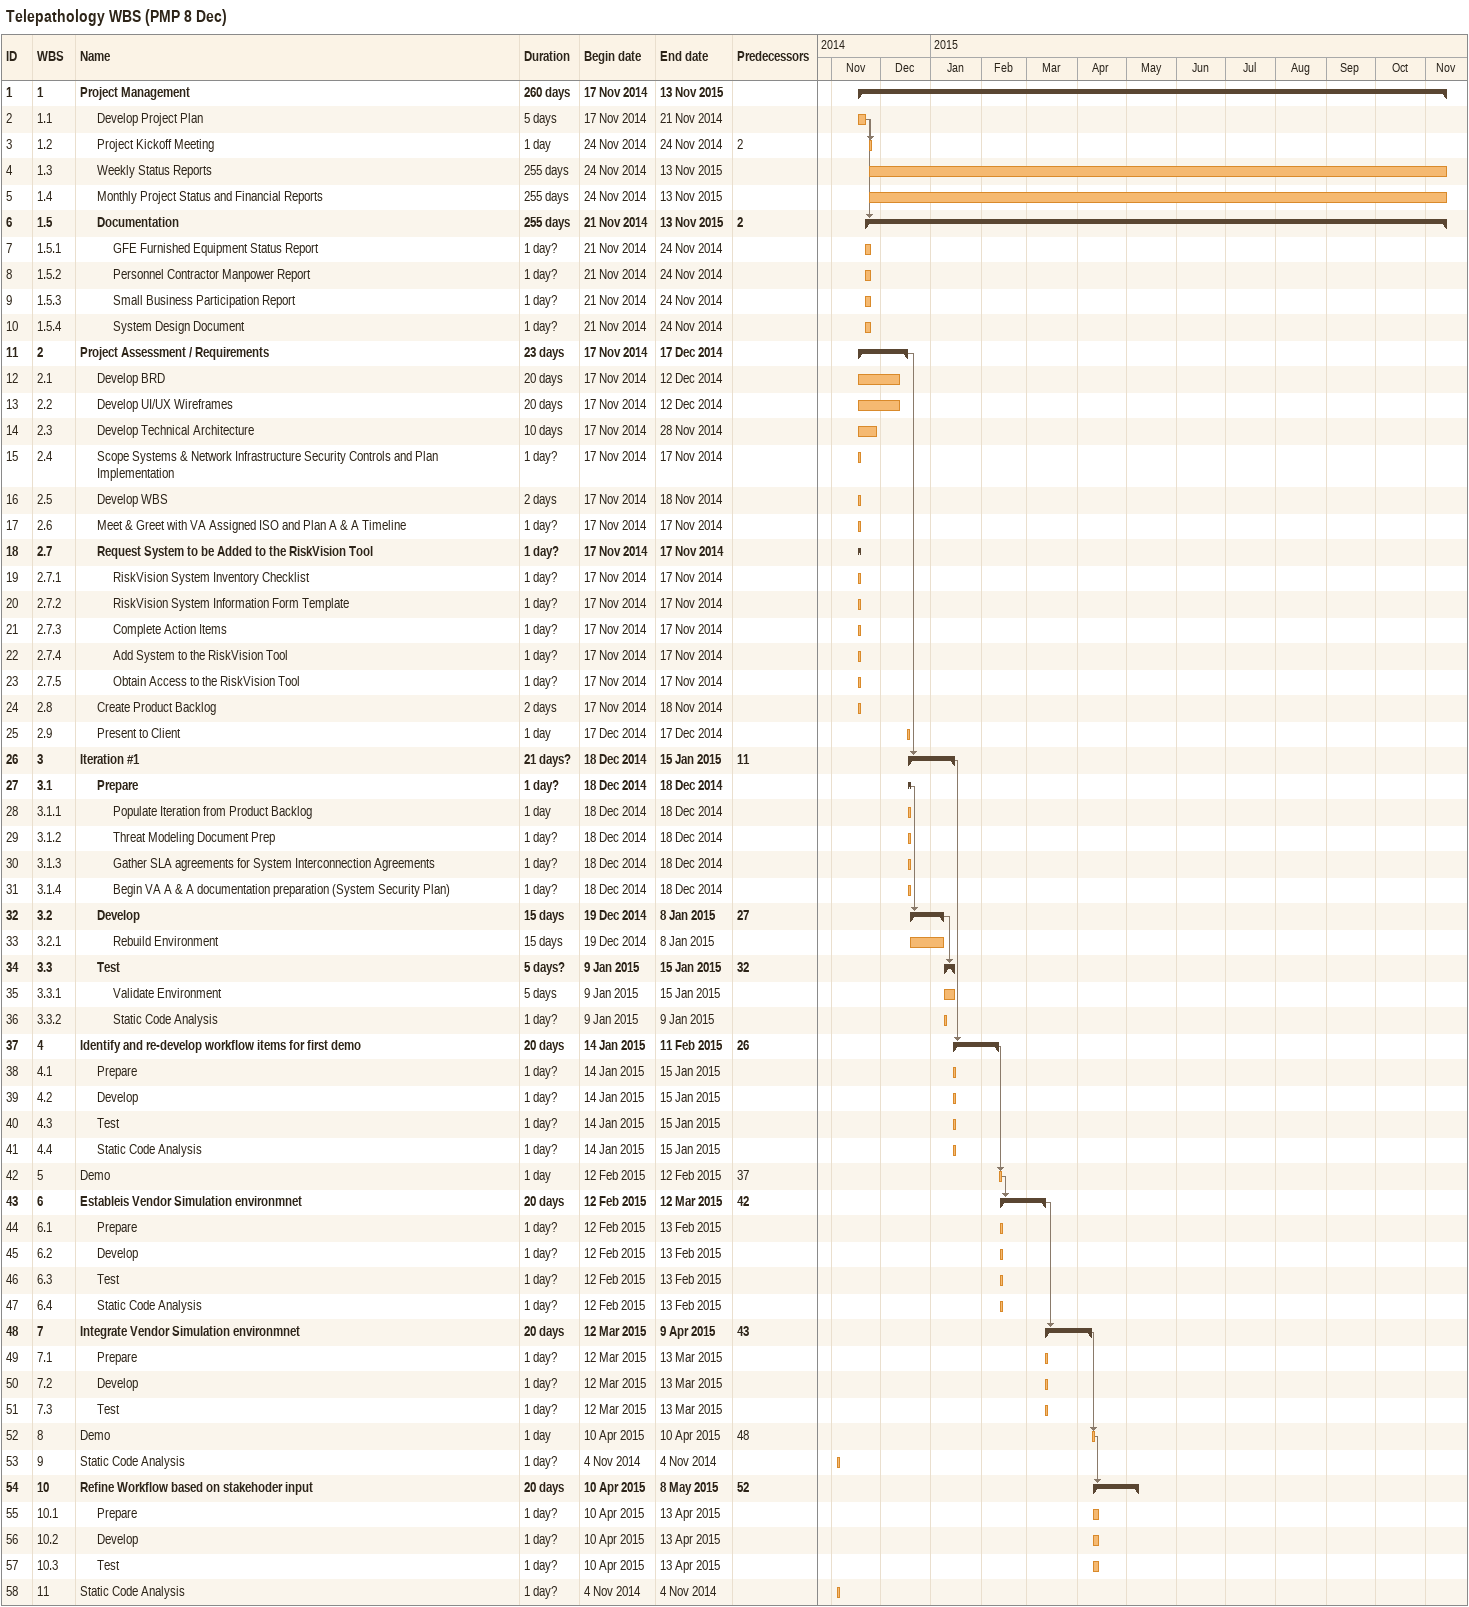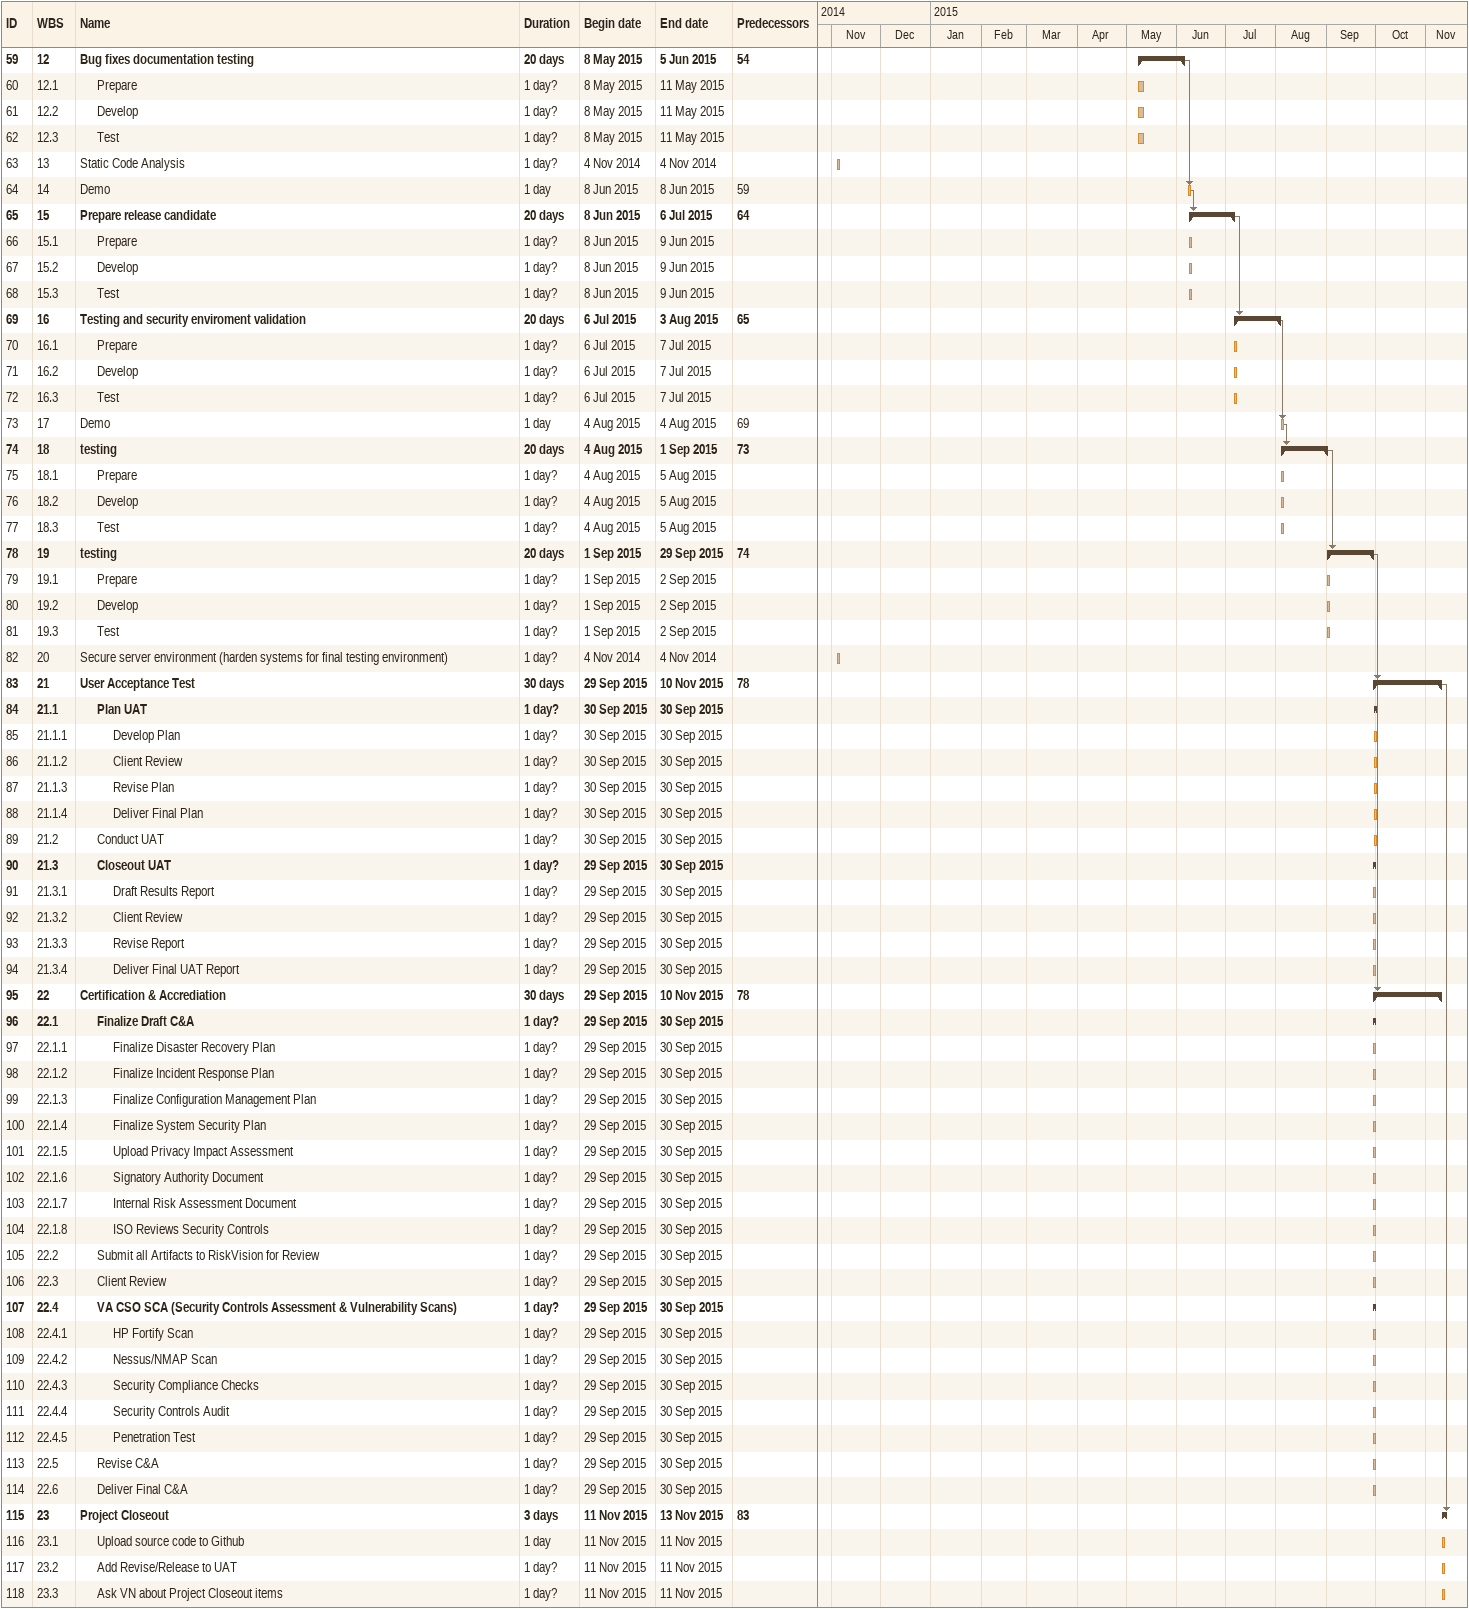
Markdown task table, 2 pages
Telepathology WBS (PMP 8 Dec)

| ID | WBS | Task | Duration | Start | Finish | Predecessors |
|---|---|---|---|---|---|---|
| 1 | 1 | **Project Management** | 260d | 2014-11-17 | 2015-11-13 |  |
| 2 | 1.1 | Develop Project Plan | 5d | 2014-11-17 | 2014-11-21 |  |
| 3 | 1.2 | Project Kickoff Meeting | 1d | 2014-11-24 | 2014-11-24 | 2 |
| 4 | 1.3 | Weekly Status Reports | 255d | 2014-11-24 | 2015-11-13 |  |
| 5 | 1.4 | Monthly Project Status and Financial Reports | 255d | 2014-11-24 | 2015-11-13 |  |
| 6 | 1.5 | **Documentation** | 255d | 2014-11-21 | 2015-11-13 | 2 |
| 7 | 1.5.1 | GFE Furnished Equipment Status Report | 1d? | 2014-11-21 | 2014-11-24 |  |
| 8 | 1.5.2 | Personnel Contractor Manpower Report | 1d? | 2014-11-21 | 2014-11-24 |  |
| 9 | 1.5.3 | Small Business Participation Report | 1d? | 2014-11-21 | 2014-11-24 |  |
| 10 | 1.5.4 | System Design Document | 1d? | 2014-11-21 | 2014-11-24 |  |
| 11 | 2 | **Project Assessment / Requirements** | 23d | 2014-11-17 | 2014-12-17 |  |
| 12 | 2.1 | Develop BRD | 20d | 2014-11-17 | 2014-12-12 |  |
| 13 | 2.2 | Develop UI/UX Wireframes | 20d | 2014-11-17 | 2014-12-12 |  |
| 14 | 2.3 | Develop Technical Architecture | 10d | 2014-11-17 | 2014-11-28 |  |
| 15 | 2.4 | Scope Systems & Network Infrastructure Security Controls and Plan Implementation | 1d? | 2014-11-17 | 2014-11-17 |  |
| 16 | 2.5 | Develop WBS | 2d | 2014-11-17 | 2014-11-18 |  |
| 17 | 2.6 | Meet & Greet with VA Assigned ISO and Plan A & A Timeline | 1d? | 2014-11-17 | 2014-11-17 |  |
| 18 | 2.7 | **Request System to be Added to the RiskVision Tool** | 1d? | 2014-11-17 | 2014-11-17 |  |
| 19 | 2.7.1 | RiskVision System Inventory Checklist | 1d? | 2014-11-17 | 2014-11-17 |  |
| 20 | 2.7.2 | RiskVision System Information Form Template | 1d? | 2014-11-17 | 2014-11-17 |  |
| 21 | 2.7.3 | Complete Action Items | 1d? | 2014-11-17 | 2014-11-17 |  |
| 22 | 2.7.4 | Add System to the RiskVision Tool | 1d? | 2014-11-17 | 2014-11-17 |  |
| 23 | 2.7.5 | Obtain Access to the RiskVision Tool | 1d? | 2014-11-17 | 2014-11-17 |  |
| 24 | 2.8 | Create Product Backlog | 2d | 2014-11-17 | 2014-11-18 |  |
| 25 | 2.9 | Present to Client | 1d | 2014-12-17 | 2014-12-17 |  |
| 26 | 3 | **Iteration #1** | 21d? | 2014-12-18 | 2015-01-15 | 11 |
| 27 | 3.1 | **Prepare** | 1d? | 2014-12-18 | 2014-12-18 |  |
| 28 | 3.1.1 | Populate Iteration from Product Backlog | 1d | 2014-12-18 | 2014-12-18 |  |
| 29 | 3.1.2 | Threat Modeling Document Prep | 1d? | 2014-12-18 | 2014-12-18 |  |
| 30 | 3.1.3 | Gather SLA agreements for System Interconnection Agreements | 1d? | 2014-12-18 | 2014-12-18 |  |
| 31 | 3.1.4 | Begin VA A & A documentation preparation (System Security Plan) | 1d? | 2014-12-18 | 2014-12-18 |  |
| 32 | 3.2 | **Develop** | 15d | 2014-12-19 | 2015-01-08 | 27 |
| 33 | 3.2.1 | Rebuild Environment | 15d | 2014-12-19 | 2015-01-08 |  |
| 34 | 3.3 | **Test** | 5d? | 2015-01-09 | 2015-01-15 | 32 |
| 35 | 3.3.1 | Validate Environment | 5d | 2015-01-09 | 2015-01-15 |  |
| 36 | 3.3.2 | Static Code Analysis | 1d? | 2015-01-09 | 2015-01-09 |  |
| 37 | 4 | **Identify and re-develop workflow items for first demo** | 20d | 2015-01-14 | 2015-02-11 | 26 |
| 38 | 4.1 | Prepare | 1d? | 2015-01-14 | 2015-01-15 |  |
| 39 | 4.2 | Develop | 1d? | 2015-01-14 | 2015-01-15 |  |
| 40 | 4.3 | Test | 1d? | 2015-01-14 | 2015-01-15 |  |
| 41 | 4.4 | Static Code Analysis | 1d? | 2015-01-14 | 2015-01-15 |  |
| 42 | 5 | Demo | 1d | 2015-02-12 | 2015-02-12 | 37 |
| 43 | 6 | **Estableis Vendor Simulation environmnet** | 20d | 2015-02-12 | 2015-03-12 | 42 |
| 44 | 6.1 | Prepare | 1d? | 2015-02-12 | 2015-02-13 |  |
| 45 | 6.2 | Develop | 1d? | 2015-02-12 | 2015-02-13 |  |
| 46 | 6.3 | Test | 1d? | 2015-02-12 | 2015-02-13 |  |
| 47 | 6.4 | Static Code Analysis | 1d? | 2015-02-12 | 2015-02-13 |  |
| 48 | 7 | **Integrate Vendor Simulation environmnet** | 20d | 2015-03-12 | 2015-04-09 | 43 |
| 49 | 7.1 | Prepare | 1d? | 2015-03-12 | 2015-03-13 |  |
| 50 | 7.2 | Develop | 1d? | 2015-03-12 | 2015-03-13 |  |
| 51 | 7.3 | Test | 1d? | 2015-03-12 | 2015-03-13 |  |
| 52 | 8 | Demo | 1d | 2015-04-10 | 2015-04-10 | 48 |
| 53 | 9 | Static Code Analysis | 1d? | 2014-11-04 | 2014-11-04 |  |
| 54 | 10 | **Refine Workflow based on stakehoder input** | 20d | 2015-04-10 | 2015-05-08 | 52 |
| 55 | 10.1 | Prepare | 1d? | 2015-04-10 | 2015-04-13 |  |
| 56 | 10.2 | Develop | 1d? | 2015-04-10 | 2015-04-13 |  |
| 57 | 10.3 | Test | 1d? | 2015-04-10 | 2015-04-13 |  |
| 58 | 11 | Static Code Analysis | 1d? | 2014-11-04 | 2014-11-04 |  |
| 59 | 12 | **Bug fixes documentation testing** | 20d | 2015-05-08 | 2015-06-05 | 54 |
| 60 | 12.1 | Prepare | 1d? | 2015-05-08 | 2015-05-11 |  |
| 61 | 12.2 | Develop | 1d? | 2015-05-08 | 2015-05-11 |  |
| 62 | 12.3 | Test | 1d? | 2015-05-08 | 2015-05-11 |  |
| 63 | 13 | Static Code Analysis | 1d? | 2014-11-04 | 2014-11-04 |  |
| 64 | 14 | Demo | 1d | 2015-06-08 | 2015-06-08 | 59 |
| 65 | 15 | **Prepare release candidate** | 20d | 2015-06-08 | 2015-07-06 | 64 |
| 66 | 15.1 | Prepare | 1d? | 2015-06-08 | 2015-06-09 |  |
| 67 | 15.2 | Develop | 1d? | 2015-06-08 | 2015-06-09 |  |
| 68 | 15.3 | Test | 1d? | 2015-06-08 | 2015-06-09 |  |
| 69 | 16 | **Testing and security enviroment validation** | 20d | 2015-07-06 | 2015-08-03 | 65 |
| 70 | 16.1 | Prepare | 1d? | 2015-07-06 | 2015-07-07 |  |
| 71 | 16.2 | Develop | 1d? | 2015-07-06 | 2015-07-07 |  |
| 72 | 16.3 | Test | 1d? | 2015-07-06 | 2015-07-07 |  |
| 73 | 17 | Demo | 1d | 2015-08-04 | 2015-08-04 | 69 |
| 74 | 18 | **testing** | 20d | 2015-08-04 | 2015-09-01 | 73 |
| 75 | 18.1 | Prepare | 1d? | 2015-08-04 | 2015-08-05 |  |
| 76 | 18.2 | Develop | 1d? | 2015-08-04 | 2015-08-05 |  |
| 77 | 18.3 | Test | 1d? | 2015-08-04 | 2015-08-05 |  |
| 78 | 19 | **testing** | 20d | 2015-09-01 | 2015-09-29 | 74 |
| 79 | 19.1 | Prepare | 1d? | 2015-09-01 | 2015-09-02 |  |
| 80 | 19.2 | Develop | 1d? | 2015-09-01 | 2015-09-02 |  |
| 81 | 19.3 | Test | 1d? | 2015-09-01 | 2015-09-02 |  |
| 82 | 20 | Secure server environment (harden systems for final testing environment) | 1d? | 2014-11-04 | 2014-11-04 |  |
| 83 | 21 | **User Acceptance Test** | 30d | 2015-09-29 | 2015-11-10 | 78 |
| 84 | 21.1 | **Plan UAT** | 1d? | 2015-09-30 | 2015-09-30 |  |
| 85 | 21.1.1 | Develop Plan | 1d? | 2015-09-30 | 2015-09-30 |  |
| 86 | 21.1.2 | Client Review | 1d? | 2015-09-30 | 2015-09-30 |  |
| 87 | 21.1.3 | Revise Plan | 1d? | 2015-09-30 | 2015-09-30 |  |
| 88 | 21.1.4 | Deliver Final Plan | 1d? | 2015-09-30 | 2015-09-30 |  |
| 89 | 21.2 | Conduct UAT | 1d? | 2015-09-30 | 2015-09-30 |  |
| 90 | 21.3 | **Closeout UAT** | 1d? | 2015-09-29 | 2015-09-30 |  |
| 91 | 21.3.1 | Draft Results Report | 1d? | 2015-09-29 | 2015-09-30 |  |
| 92 | 21.3.2 | Client Review | 1d? | 2015-09-29 | 2015-09-30 |  |
| 93 | 21.3.3 | Revise Report | 1d? | 2015-09-29 | 2015-09-30 |  |
| 94 | 21.3.4 | Deliver Final UAT Report | 1d? | 2015-09-29 | 2015-09-30 |  |
| 95 | 22 | **Certification & Accrediation** | 30d | 2015-09-29 | 2015-11-10 | 78 |
| 96 | 22.1 | **Finalize Draft C&A** | 1d? | 2015-09-29 | 2015-09-30 |  |
| 97 | 22.1.1 | Finalize Disaster Recovery Plan | 1d? | 2015-09-29 | 2015-09-30 |  |
| 98 | 22.1.2 | Finalize Incident Response Plan | 1d? | 2015-09-29 | 2015-09-30 |  |
| 99 | 22.1.3 | Finalize Configuration Management Plan | 1d? | 2015-09-29 | 2015-09-30 |  |
| 100 | 22.1.4 | Finalize System Security Plan | 1d? | 2015-09-29 | 2015-09-30 |  |
| 101 | 22.1.5 | Upload Privacy Impact Assessment | 1d? | 2015-09-29 | 2015-09-30 |  |
| 102 | 22.1.6 | Signatory Authority Document | 1d? | 2015-09-29 | 2015-09-30 |  |
| 103 | 22.1.7 | Internal Risk Assessment Document | 1d? | 2015-09-29 | 2015-09-30 |  |
| 104 | 22.1.8 | ISO Reviews Security Controls | 1d? | 2015-09-29 | 2015-09-30 |  |
| 105 | 22.2 | Submit all Artifacts to RiskVision for Review | 1d? | 2015-09-29 | 2015-09-30 |  |
| 106 | 22.3 | Client Review | 1d? | 2015-09-29 | 2015-09-30 |  |
| 107 | 22.4 | **VA CSO SCA (Security Controls Assessment & Vulnerability Scans)** | 1d? | 2015-09-29 | 2015-09-30 |  |
| 108 | 22.4.1 | HP Fortify Scan | 1d? | 2015-09-29 | 2015-09-30 |  |
| 109 | 22.4.2 | Nessus/NMAP Scan | 1d? | 2015-09-29 | 2015-09-30 |  |
| 110 | 22.4.3 | Security Compliance Checks | 1d? | 2015-09-29 | 2015-09-30 |  |
| 111 | 22.4.4 | Security Controls Audit | 1d? | 2015-09-29 | 2015-09-30 |  |
| 112 | 22.4.5 | Penetration Test | 1d? | 2015-09-29 | 2015-09-30 |  |
| 113 | 22.5 | Revise C&A | 1d? | 2015-09-29 | 2015-09-30 |  |
| 114 | 22.6 | Deliver Final C&A | 1d? | 2015-09-29 | 2015-09-30 |  |
| 115 | 23 | **Project Closeout** | 3d | 2015-11-11 | 2015-11-13 | 83 |
| 116 | 23.1 | Upload source code to Github | 1d | 2015-11-11 | 2015-11-11 |  |
| 117 | 23.2 | Add Revise/Release to UAT | 1d? | 2015-11-11 | 2015-11-11 |  |
| 118 | 23.3 | Ask VN about Project Closeout items | 1d? | 2015-11-11 | 2015-11-11 |  |
